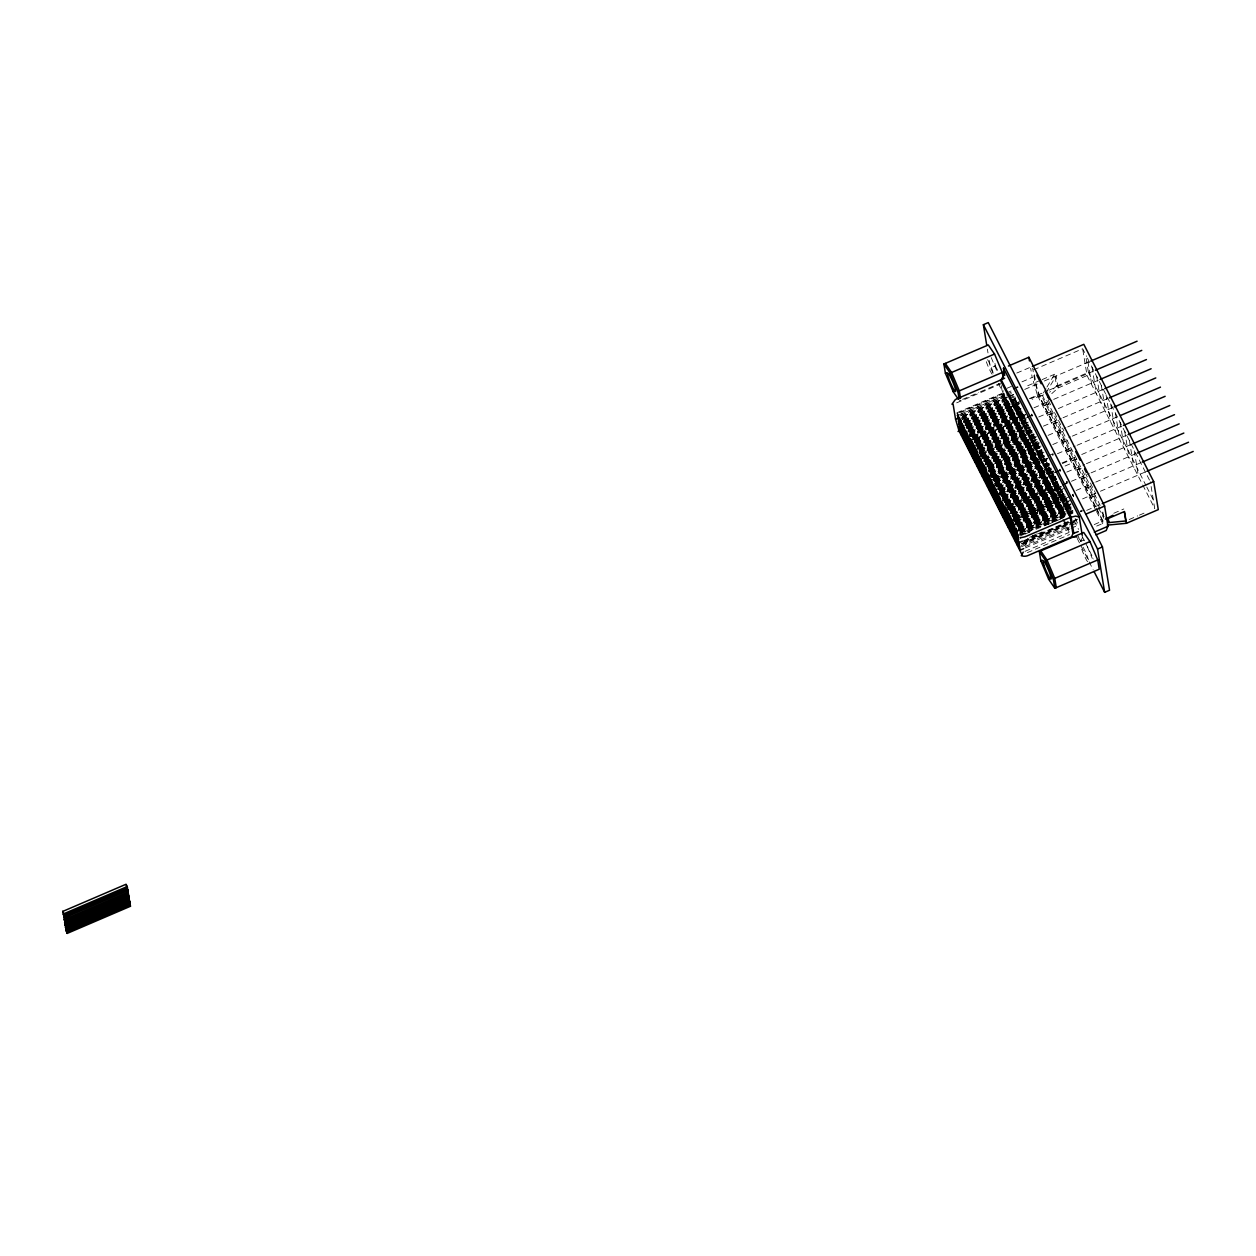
<?xml version="1.0" encoding="UTF-8"?>
<svg xmlns="http://www.w3.org/2000/svg" width="1256" height="1256" viewBox="0 0 1256 1256"><rect width="100%" height="100%" fill="white"/><g stroke="black" fill="none" stroke-linecap="round" stroke-linejoin="round"><path stroke-width="0.75" stroke-dasharray="5 3.75" d="M1027.942 538.541L1025.351 545.81L1028.162 538.4M1030.532 531.272L1048.682 480.404M1030.862 531.068L1049.027 481.598M1051.727 474.266L1053.062 470.592M1082.562 537.175L1080.835 541.399L1078.197 536.202M1046.013 388.606L1042.182 394.996L1032.149 399.298M1046.97 387.005L1054.648 374.225L1056.579 386.032L1049.655 392.202M1046.185 392.531L1056.123 375.952L1058.102 387.978L1047.3 397.603M1004.643 395.467L1003.026 396.378L1007.077 410.053L1062.011 517.974M1011.316 407.855L1007.077 410.053M1094.243 524.584L1103.113 520.69M1048.195 469.728L1039.34 473.434M1062.435 463.558L1071.337 459.712M1086.676 510.376L1100.507 504.425M1096.676 526.076L1103.6 523.077L1039.073 396.331L1035.023 382.64L1032.668 368.212M993.119 373.22L990.466 367.992L995.364 365.889L994.438 360.252M959.396 400.774L960.84 400.146M962.63 399.377L978.738 392.469M980.528 391.699L1000.216 383.253M956.648 402.846L1000.577 383.991M1033.657 369.798L1082.656 348.76L1086.566 356.421M1006.81 388.355L1011.708 386.251M1021.944 381.855L1032.181 377.459L1030.674 368.275M957.009 412.722L1002.681 393.112M1013.231 388.591L1018.49 386.33M959.05 412.549L1002.979 393.693M1013.529 389.172L1018.789 386.911M960.73 412.549L1004.659 393.709M1006.417 392.955L1011.692 390.695M960.966 413.899L1004.878 395.043M1006.637 394.29L1011.912 392.029M958.312 415.281L1003.999 395.687M1040.376 380.348L1024.299 387.178M1042.166 379.579L1054.648 374.225M961.185 415.234L1005.098 396.394M1006.857 395.64L1012.132 393.379M960.29 415.893L1004.219 397.037M962.583 416.097L1010.012 395.75M1024.708 389.423L1037.189 384.053M1044.333 380.992L1088.921 361.854M962.269 416.474L1007.155 397.132M1008.913 396.378L1014.189 394.117M963.148 416.38L1007.077 397.54M1008.835 396.786L1014.11 394.525M961.782 417.322L1005.695 398.482M961.703 418.091L1010.892 396.975M961.609 418.468L1007.296 398.874M1009.055 398.121L1014.33 395.86M961.923 419.425L1007.595 399.832M1009.353 399.078L1014.628 396.817M962.567 419.441L1008.474 399.706M963.902 420.022L1007.814 401.166M963.807 420.399L1015.492 398.152M963.431 421.153L1009.118 401.543M1010.876 400.79L1016.151 398.529M964.09 421.341L1009.793 401.763M963.242 422.016L1009.416 402.124M1010.436 401.747L1016.449 399.11M964.121 421.922L1010.06 402.328M963.65 422.487L1009.337 402.893M1011.096 402.14L1016.371 399.879M964.31 422.691L1013.498 401.575M964.969 422.675L1009.133 403.741M966.084 422.503L1010.012 403.647M1011.771 402.893L1017.046 400.633M965.628 423.084L1009.557 404.228M964.749 423.727L1008.678 404.872M965.409 423.916L1010.201 404.432M1011.959 403.678L1017.234 401.418M965.283 424.214L1013.749 403.474M965.848 424.434L1009.777 405.578M1011.535 404.825L1018.569 401.81M964.969 425.078L1008.898 406.222M1015.931 403.207L1019.432 401.7M964.749 425.376L1008.678 406.52M1015.696 403.506L1019.213 401.999M1056.579 386.032L1088.418 372.373L1085.655 355.542M965.628 425.266L1009.541 406.426M965.503 425.549L1010.452 406.316M1012.21 405.562L1019.228 402.548M966.633 425.423L1010.546 406.567M1012.305 405.814L1019.338 402.799M1029.37 398.607L1047.221 390.946M1048.995 390.192L1093.599 371.054M966.947 425.658L1019.652 403.05M967.827 425.58L1018.773 403.71M1030.752 398.592L1037.582 395.671L1032.181 377.459M966.932 426.004L1011.52 407.007M1012.603 406.395L1019.637 403.38M966.445 426.506L1019.432 403.898M966.853 426.757L1010.766 407.917M966.382 427.275L1011.394 408.2M1013.121 407.446L1018.318 405.233M1058.102 387.978L1087.052 375.56L1082.656 348.76M966.288 427.668L1010.217 408.812M967.827 427.197L1011.739 408.341M1013.498 407.588L1018.773 405.327M966.947 427.856L1015.335 406.991M1095.515 506.356L1039.638 396.566L1043.799 394.776M967.073 428.108L1010.986 409.252M966.602 428.61L1011.865 409.142M1013.623 408.388L1018.899 406.128M967.246 428.626L1012.195 409.393M967.889 428.814L1012.838 409.582M1014.597 408.828L1019.872 406.567M969.051 428.689L1012.964 409.849M1014.722 409.095L1019.998 406.834M968.172 429.348L1012.493 410.351M968.486 429.583L1013.372 410.257M1014.895 409.597L1020.406 407.242M968.109 430.149L1013.058 410.916M1014.817 410.163L1020.092 407.902M968.109 430.337L1012.038 411.481M968.392 430.682L1014.063 411.089M1015.821 410.335L1021.097 408.059M967.905 431.2L1021.112 408.294M968.784 431.106L1014.471 411.497M968.329 431.483L1021.034 408.859M968.329 431.687L1014.016 412.078M1015.774 411.324L1021.034 409.064M968.612 432.017L1014.66 412.266M969.475 431.923L1013.812 412.926M970.762 431.687L1014.691 412.832M1016.449 412.078L1021.709 409.817M970.307 432.064L1014.22 413.208M970.307 432.268L1014.236 413.428M969.428 432.912L1014.879 413.616M1016.638 412.863L1021.913 410.602M969.695 433.257L1014.361 414.04M1016.12 413.287L1021.379 411.026M969.962 433.399L1014.911 414.166M1016.669 413.412L1021.929 411.152M970.527 433.618L1014.456 414.763M1016.214 414.009L1021.473 411.748M969.428 434.56L1015.335 414.668M1016.858 414.197L1022.353 411.654M969.915 434.607L1022.635 411.984M969.444 435.11L1015.853 415.124M1016.889 414.747L1022.886 412.109M969.553 435.361L1015.225 415.752M970.825 435.11L1016.512 415.516M1034.049 407.792L1051.9 400.13M1053.674 399.377L1098.278 380.238M969.868 435.612L1015.555 416.003M969.852 435.942L1023.232 413.177M969.648 436.46L1016.073 416.458M1017.831 415.705L1023.106 413.444M969.773 436.695L1015.445 417.102M971.045 436.46L1014.974 417.604M971.846 436.193L1015.774 417.337M1043.752 405.515L1046.86 404.181M972.489 436.382L1023.671 414.229M972.364 436.648L1017.297 417.432M1018.051 417.039L1024.331 414.417M1044.301 405.751L1049.875 403.364M973.494 436.539L1017.423 417.683M1019.181 416.929L1024.456 414.668M972.615 437.182L1016.544 418.327M1018.302 417.573L1025.32 414.559M973.023 437.041L1025.728 414.433M972.945 437.433L1025.65 414.81M972.568 437.999L1017.517 418.766M1019.275 418.012L1024.551 415.752M973.714 437.889L1017.643 419.033M1019.401 418.279L1024.676 416.019M972.835 438.532L1016.763 419.677M973.243 438.391L1017.172 419.551M973.165 438.768L1024.849 416.521M972.788 439.333L1017.737 420.116M1019.495 419.363L1024.755 417.086M971.029 440.275L1016.716 420.681M973.055 439.867L1017.391 420.886M973.934 439.788L1017.862 420.933L974.107 439.726M1024.896 417.918L1019.621 420.179L1025.053 417.856M1027.549 416.741L1032.825 414.48M974.766 439.914L1017.658 421.451M1019.417 420.697L1029.685 416.16M974.766 440.118L1016.936 422.016M1023.954 419.002L1032.746 415.234M975.033 440.464L1017.58 422.204M974.154 441.123L1018.49 422.126M974.97 441.249L1019.37 422.032M1021.128 421.262L1026.388 419.002M974.986 441.453L1018.914 422.613M974.107 442.096L1019.778 422.487M1021.536 421.733L1026.811 419.473M974.75 442.285L1019.558 422.801M1021.316 422.047L1026.592 419.787M974.373 442.457L1018.553 423.743M975.661 442.206L1019.589 423.366M1021.348 422.613L1026.607 420.336M975.206 442.803L1019.134 423.947M1020.893 423.194L1026.152 420.933M976.085 442.693L1018.255 424.606M975.849 442.991L1019.778 424.151M1021.002 423.806L1026.811 421.137M976.352 443.038L1018.899 424.795M975.881 443.541L1019.809 424.701M1021.552 423.947L1026.827 421.671M975.975 443.792L1018.145 425.69M1038.728 416.976L1051.209 411.623M1058.353 408.561L1102.956 389.423M976.305 444.043L1020.217 425.187M976.273 444.373L1028.256 422.126M975.802 444.891L1020.877 425.376M1022.51 424.889L1027.91 422.361M976.069 444.891L1019.998 426.051M976.195 445.142L1020.123 426.286M975.724 445.645L1020.437 426.522M975.755 446.068L1024.833 424.921M1048.43 414.7L1051.539 413.365M977.042 445.833L1021.097 426.726M1022.729 426.224L1028.115 423.712M1048.98 414.935L1053.156 413.145M976.289 446.225L1020.217 427.385M978.173 445.723L1022.101 426.883M1023.86 426.129L1029.135 423.853M977.294 446.367L1021.63 427.385M1022.981 426.757L1028.648 424.371M977.623 446.618L1027.769 425.015M977.247 447.183L1022.918 427.59M978.267 446.806L1022.196 427.966M1023.954 427.213L1029.214 424.952M978.393 447.073L1022.321 428.218M1024.08 427.464L1029.355 425.203M977.513 447.717L1021.85 428.736M977.843 447.952L1026.23 427.119M977.466 448.518L1021.379 429.678M975.708 449.46L1022.415 429.301M1024.174 428.547L1029.433 426.286M978.11 448.91L1022.054 430.07M977.733 449.051L1021.662 430.211M977.765 449.287L1029.967 426.946M979.429 449.099L1030.391 427.228M979.445 449.303L1023.357 430.447M1025.116 429.693L1030.391 427.433M979.711 449.648L1027.157 429.285M978.832 450.307L1024.519 430.698M979.649 450.433L1024.033 431.216M979.664 450.637L1023.577 431.797M980.528 450.527L1024.456 431.671M1026.215 430.918L1031.49 428.657M979.429 451.469L1024.237 431.986M1025.995 431.232L1031.27 428.971M979.052 451.642L1023.703 432.409M979.303 451.768L1024.252 432.551M1026.011 431.797L1031.286 429.536M979.884 451.987L1023.797 433.147M1025.555 432.378L1030.831 430.117M979.005 452.631L1024.676 433.037M1026.435 432.284L1031.71 430.023M980.528 452.176L1024.456 433.336M1026.215 432.582L1031.49 430.321M979.272 452.976L1032.715 429.976M979.523 453.102L1025.21 433.508M1026.23 433.132L1033.264 430.117M978.895 453.73L1024.582 434.136M1026.34 433.367L1033.358 430.353M1043.406 426.161L1061.242 418.515M1063.031 417.746L1107.635 398.607M979.225 453.981L1025.869 433.885M1026.654 433.618L1033.688 430.604M980.104 453.887L1025.775 434.278M1027.534 433.524L1032.809 431.263L980.214 453.934M980.481 454.075L1025.43 434.827M1027.188 434.074L1032.448 431.813M980.873 454.327L1024.802 435.471M980.402 454.829L1026.089 435.235M1027.832 434.482L1033.107 432.221M982.082 454.468L1029.512 434.105M1053.109 423.884L1056.217 422.55M980.434 455.253L1029.276 434.403M980.967 455.41L1025.65 436.162M1053.658 424.135L1057.835 422.346M981.093 455.661L1025.022 436.821M980.622 456.179L1026.309 436.57M980.543 456.556L1027.173 436.46M1028.711 435.832L1034.206 433.446M981.187 456.744L1027.596 436.774M1029.355 436.02L1034.63 433.76M981.313 457.011L1027 437.402M1028.758 436.648L1034.018 434.388M982.192 456.901L1026.529 437.92M982.506 457.137L1034.426 434.796M980.387 458.644L1027.078 438.485M1028.837 437.732L1034.112 435.471M982.789 458.095L1026.733 439.255M982.412 458.252L1026.34 439.396M982.443 458.487L1034.646 436.13M982.82 458.66L1026.733 439.82M983.087 458.675L1028.036 439.443M1028.774 439.066L1035.07 436.413M984.123 458.487L1028.036 439.631M1029.794 438.878L1035.07 436.617M984.39 458.833L1035.713 436.821M983.683 459.429L1036.624 436.727M984.798 459.241L1028.711 440.401M1030.47 439.647L1035.745 437.386M984.327 459.618L1028.256 440.762M984.343 459.837L1032.652 439.365M984.107 460.669L1028.915 441.17M1030.674 440.416L1035.933 438.156M983.731 460.826L1028.381 441.61M983.982 460.968L1032.448 440.228M984.563 461.172L1028.476 442.332M983.683 461.831L1029.135 442.52M1030.893 441.767L1036.153 439.506M984.673 461.784L1037.032 439.396M985.222 461.91L1029.889 442.693M1030.909 442.316L1036.907 439.679M985.332 462.161L1029.261 443.321M1031.019 442.567L1036.278 440.306M986.619 461.925L1030.532 443.07M1048.085 435.361L1065.92 427.699M1067.71 426.93L1112.298 407.792M985.646 462.412L1029.575 443.556M1031.333 442.803L1036.608 440.542M985.63 462.742L1030.579 443.509M985.159 463.26L1033.61 442.52M985.552 463.511L1029.48 444.655M986.839 463.26L1030.752 444.42M1032.511 443.666L1037.786 441.405M985.866 463.747L1029.794 444.907M1057.788 433.069L1060.896 431.734M985.112 464.437L1037.817 441.829M985.646 464.61L1033.829 443.839M1058.337 433.32L1062.497 431.53M985.772 464.846L1029.7 446.006M986.651 464.736L1030.972 445.754M1032.322 445.126L1038.005 442.74M987.703 464.61L1038.885 442.63M986.965 464.987L1030.893 446.147M1032.652 445.393L1039.67 442.379M987.624 465.191L1039.309 442.944M987.75 465.442L1031.678 446.587M1033.437 445.833L1038.696 443.572M986.871 466.086L1030.799 447.246M987.279 465.96L1039.105 443.98M987.185 466.321L1031.113 447.481M987.844 466.525L1031.757 447.67M1033.515 446.916L1038.791 444.655M985.065 467.844L1030.736 448.235M988.849 466.683L1031.412 448.439M988.378 467.185L1032.291 448.345M1033.641 447.733L1039.324 445.33M989.257 467.091L1031.412 449.004M988.786 467.468L1031.694 449.004M1033.437 448.251L1038.712 445.99M988.786 467.672L1032.715 448.832M1034.473 448.078L1039.748 445.801M989.069 468.017L1033.374 449.02M1034.74 448.408L1040.392 446.006M988.362 468.614L1041.067 445.99M988.598 468.535L1032.511 449.679M1034.269 448.926L1041.303 445.911M989.006 468.802L1033.39 449.585M1034.693 449.193L1041.711 446.178M989.006 469.022L1032.934 450.166M989.885 468.896L1033.814 450.056M1035.572 449.303L1040.832 447.042M988.409 470.011L1033.594 450.355M1035.337 449.601L1040.612 447.34M988.66 470.152L1032.589 451.296M989.681 469.775L1037.126 449.413M989.226 470.356L1033.154 451.516M988.346 471.016L1032.275 452.16M988.629 471.345L1033.814 451.705M989.006 471.204L1034.567 451.877M989.901 471.11L1033.829 452.254M990.011 471.345L1033.923 452.505M1052.764 444.546L1070.599 436.884M1072.373 436.115L1116.977 416.976M990.325 471.597L1035.211 452.254M1036.969 451.501L1042.245 449.24M990.309 471.942L1035.258 452.694M1036.891 451.909L1042.276 449.679M989.838 472.444L1041.805 450.197M990.105 472.46L1034.018 453.604M990.23 472.696L1034.143 453.84M990.544 472.931L1035.431 453.604M1037.189 452.851L1042.464 450.59M991.424 472.837L1042.37 450.983M1062.45 442.253L1065.559 440.919M991.078 473.386L1042.025 451.516M1063.016 442.505L1067.176 440.715M990.325 473.795L1034.237 454.939M990.45 474.046L1034.363 455.19M989.979 474.548L1035.65 454.955M1037.001 454.327L1042.684 451.925M989.885 474.925L1036.294 454.955M1036.53 454.829L1043.563 451.815M991.267 474.752L1043.972 452.129M990.544 475.129L1036.216 455.52M1037.974 454.766L1043.249 452.505M990.67 475.38L1036.341 455.787M1038.1 455.033L1043.375 452.757M990.199 475.898L1035.87 456.289M1037.629 455.535L1044.662 452.521M990.843 475.883L1036.75 456.179M1038.272 455.535L1043.783 453.165M991.486 476.087L1035.415 457.231M989.728 477.029L1036.436 456.854M1038.194 456.101L1043.469 453.84M992.146 476.464L1036.09 457.624M991.769 476.621L1035.682 457.765M991.785 476.856L1036.969 457.529M1038.32 456.933L1044.003 454.515M991.706 477.406L1036.357 458.205M1038.115 457.451L1043.391 455.19M991.706 477.61L1035.635 458.77M993.747 477.202L1038.037 458.205M1039.418 457.608L1044.694 455.347M993.025 477.798L1044.223 455.85M993.684 477.986L1038.068 458.77M1039.356 458.393L1044.631 456.132M993.684 478.206L1037.613 459.351M1039.371 458.597L1044.647 456.336M994.564 478.081L1038.492 459.241M993.465 479.038L1038.257 459.555M1040.015 458.801L1045.29 456.54M993.072 479.195L1037.739 459.979M989.822 480.844L1041.805 458.597M1047.802 455.959L1053.078 453.699L1053.862 455.253M993.904 479.557L1037.833 460.701M993.025 480.2L1036.954 461.345M994.564 479.745L1038.477 460.889M1040.235 460.136L1045.51 457.875M993.292 480.53L1037.958 461.313M1039.717 460.56L1044.976 458.299M991.062 481.802L1038.508 461.439M1040.266 460.685L1045.526 458.424M994.689 480.546L1038.602 461.69M1040.361 460.936L1045.636 458.675M1057.426 453.73L1075.277 446.068M1077.051 445.299L1123.445 425.407M995.003 480.781L1047.708 458.173M994.988 481.127L1047.692 458.503M994.501 481.629L1047.221 459.021M994.783 481.645L1042.967 460.889M994.909 481.88L1038.822 463.04M995.223 482.131L1040.109 462.789M1041.868 462.035L1047.143 459.775M996.102 482.037L1040.031 463.181M1041.789 462.428L1047.049 460.167M1067.129 451.438L1070.238 450.119M995.867 482.32L1040.141 463.213M1041.554 462.71L1047.174 460.198M994.988 482.979L1039.67 463.731M1041.428 462.977L1046.703 460.716M1067.694 451.689L1071.855 449.899M995.129 483.23L1039.042 464.375M994.642 483.733L1039.921 464.265M994.564 484.125L1040.251 464.516M995.207 484.314L1040.894 464.704M995.349 484.565L1041.02 464.971M994.862 485.083L1040.549 465.474M994.783 485.46L1041.428 465.379M1042.951 464.72L1048.462 462.365M994.407 486.213L1041.114 466.039M1042.872 465.285L1048.148 463.024M996.824 485.648L1042.527 466.07M1044.285 465.317L1049.545 463.056M996.432 485.805L1042.119 466.196M1043.877 465.442L1049.153 463.181M996.463 486.041L1049.168 463.417M996.84 486.229L1042.527 466.62M1044.285 465.866L1049.545 463.605M996.385 486.794L1042.794 466.635M1043.83 466.447L1049.09 463.982M997.044 486.998L1042.716 467.389M1044.474 466.635L1049.749 464.375M997.531 487.045L1043.218 467.452M1044.976 466.698L1050.252 464.437M998.818 486.81L1042.747 467.954M1044.505 467.201L1049.765 464.94M998.363 487.171L1042.276 468.331M998.363 487.391L1046.672 466.918M998.128 488.223L1042.935 468.739M1044.694 467.986L1049.969 465.725M997.751 488.38L1042.417 469.163M998.018 488.521L1046.468 467.781M998.583 488.741L1042.511 469.885M997.704 489.385L1043.155 470.074M1044.913 469.32L1050.189 467.059M997.971 489.714L1042.621 470.498M1044.38 469.744L1049.655 467.483M998.237 489.856L1046.829 468.88M999.352 489.73L1043.281 470.874M1000.64 489.479L1044.568 470.639M1046.327 469.885L1051.586 467.625M1062.105 462.915L1074.602 457.561M1081.73 454.499L1128.108 434.592M999.682 489.966L1043.61 471.126M999.65 490.311L1051.288 468.3M999.446 490.829L1048.383 469.713M999.572 491.065L1043.501 472.225M1000.859 490.829L1044.788 471.973M1046.546 471.22L1051.806 468.959M999.902 491.316L1043.83 472.46M1071.808 460.638L1074.916 459.304M1000.545 491.504L1051.507 469.634M999.666 492.164L1047.865 471.408M1072.357 460.874L1076.533 459.084M999.792 492.415L1043.72 473.559M999.321 492.917L1044.6 473.449M1046.358 472.696L1051.617 470.435M999.964 492.933L1044.129 473.952M999.242 493.31L1048.43 472.193M999.886 493.498L1045.573 473.889M1046.295 473.528L1052.591 470.874M1000.012 493.749L1045.698 474.156M1047.457 473.402L1052.732 471.141M996.024 495.775L1045.227 474.658M1046.515 473.967L1054.004 470.89M1065.072 466.007L1071.886 463.087M1000.184 494.267L1053.125 471.55M999.462 494.644L1048.65 473.528M1050.409 472.774L1053.925 471.267M1000.106 494.833L1045.793 475.223M1047.551 474.47L1052.811 472.209M999.085 495.398L1044.772 475.789M1001.111 494.99L1045.432 476.008M1001.142 495.225L1053.344 472.884M1055.605 471.848L1060.88 469.587M1001.519 495.414L1045.447 476.558M1052.465 473.543L1057.74 471.283M1001.063 495.79L1045.714 476.574M1001.063 495.994L1044.992 477.139M1055.527 472.617L1060.802 470.356M1001.33 496.34L1045.636 477.327M1002.21 496.23L1053.564 474.219M1003.497 495.994L1047.426 477.139M1049.168 476.385L1054.443 474.124M1003.026 496.371L1046.955 477.515M1048.713 476.762L1053.988 474.501M1003.042 496.575L1046.97 477.735M1048.713 476.982L1055.747 473.967M1003.685 496.764L1047.834 477.61M1049.372 477.17L1054.867 474.595M1002.429 497.58L1047.08 478.348M1002.696 497.706L1047.63 478.473M1049.388 477.72L1054.663 475.459M1003.261 497.925L1047.19 479.07M1002.382 498.569L1048.053 478.976M1049.812 478.222L1055.087 475.961M1002.649 498.915L1055.731 476.15M1002.9 499.04L1055.621 476.416M1004.031 498.915L1047.959 480.059M1066.784 472.099L1084.619 464.437M1086.409 463.684L1132.786 443.776M1002.602 499.919L1049.247 479.823M1002.571 500.249L1056.186 477.202M1003.12 500.375L1055.951 477.484M1002.367 500.767L1048.053 481.158M1002.492 501.003L1048.179 481.409M1003.78 500.767L1049.467 481.158M1051.225 480.404L1056.484 478.144M1003.701 501.16L1056.406 478.536M1076.486 469.822L1079.595 468.488M1005.098 500.956L1049.153 481.849M1050.785 481.346L1056.17 478.819M1077.036 470.058L1081.212 468.268M1004.345 501.348L1050.032 481.739M1051.79 480.985L1057.05 478.724M1004.47 501.599L1050.157 481.99M1051.916 481.236L1057.175 478.976M1003.999 502.117L1056.704 479.494M1004.643 502.117L1050.55 482.382M1051.351 482.131L1057.348 479.494M1005.302 502.306L1050.974 482.712M1004.565 502.683L1050.252 483.089M1006.448 502.196L1050.377 483.34M1005.569 502.84L1049.906 483.858M1005.883 503.075L1050.785 483.748M1052.308 483.089L1057.803 480.734M1005.522 503.64L1051.193 484.047M1052.952 483.293L1058.227 481.017M1005.522 503.829L1051.193 484.235M1052.214 483.67L1058.227 481.205M1006.166 504.033L1050.11 485.193M1005.789 504.174L1049.718 485.334M1005.821 504.41L1051.492 484.816M1052.355 484.486L1058.525 481.802M1005.726 504.975L1052.151 485.004M1053.172 484.612L1058.902 481.974M1005.742 505.179L1051.413 485.57M1053.172 484.816L1058.447 482.555M1006.009 505.524L1055.197 484.408M1006.888 505.43L1052.732 485.758M1004.659 506.686L1052.088 486.339M1053.847 485.585L1059.122 483.309M1007.72 505.76L1051.633 486.92M1008.584 505.65L1056.029 485.287M1007.485 506.592L1052.293 487.108M1054.051 486.355L1059.31 484.094M1007.108 506.765L1051.037 487.909M1004.878 508.021L1052.308 487.673M1054.067 486.92L1059.342 484.643M1007.94 507.11L1051.853 488.254M1008.819 507L1052.732 488.16M1054.491 487.406L1059.766 485.146M1008.05 507.722L1052.512 488.458M1054.271 487.705L1059.53 485.444M1007.328 508.099L1051.633 489.102M1007.579 508.225L1052.528 489.008M1054.286 488.254L1067.317 482.587L1067.537 483.921L1066.375 481.629L1066.58 482.963M1008.709 508.099L1052.638 489.243M1054.396 488.49L1061.414 485.475M1071.462 481.284L1089.297 473.638M1091.087 472.868L1135.675 453.73M1008.238 508.601L1052.952 489.495M1053.91 489.008L1061.744 485.727M1062.702 485.24L1067.977 482.979M1008.16 509.01L1061.713 486.056M1009.683 508.539L1061.242 486.574M1006.04 510.313L1053.486 489.95M1054.491 489.605L1061.508 486.59M1008.929 509.449L1052.858 490.594M1054.616 489.84L1061.634 486.826M1009.243 509.685L1054.129 490.342M1054.93 490.075L1061.964 487.061M1010.122 509.591L1061.194 487.768M1081.165 479.007L1084.273 477.673M1009.903 509.873L1053.831 491.033M1055.574 490.28L1060.849 488.019M1009.023 510.533L1053.706 491.284M1055.448 490.531L1060.723 488.27M1081.714 479.243L1085.89 477.468M1010.907 510.03L1053.078 491.944M1010.436 510.548L1053.941 491.818M1055.699 491.065L1063.141 487.925M1010.342 510.925L1054.271 492.069M1056.029 491.316L1063.063 488.301M1011.002 511.114L1053.894 492.65M1060.19 490.013L1063.706 488.505M1011.127 511.38L1053.297 493.278M1010.248 512.024L1054.585 493.043M1010.562 512.26L1062.482 489.919M1011.221 512.448L1055.872 493.231M1057.63 492.666L1062.906 490.217M1010.845 513.217L1054.789 494.377M1010.468 513.359L1054.396 494.519M1010.483 513.61L1055.668 494.267M1057.018 493.671L1062.702 491.253M1012.634 513.029L1056.814 494.189M1058.306 493.435L1063.581 491.175M1012.163 513.61L1056.092 494.55M1057.85 494L1063.11 491.536M1012.446 513.955L1056.751 494.958M1058.117 494.346L1063.392 492.085M1011.975 514.458L1059.405 494.11M1012.854 514.363L1056.767 495.523M1012.399 514.96L1056.312 495.885M1013.262 514.834L1060.708 494.471M1012.163 515.776L1056.971 496.293M1058.73 495.539L1063.989 493.278M1011.787 515.949L1057.458 496.34M1059.216 495.586L1064.491 493.325M1012.038 516.09L1056.987 496.858M1058.745 496.104L1064.02 493.844M1012.619 516.295L1056.532 497.455M1013.482 516.185L1057.411 497.345M1059.169 496.591L1064.444 494.33M1013.262 516.483L1057.191 497.643M1058.949 496.889L1064.209 494.629M1012.728 516.907L1058.054 497.533M1059.436 496.921L1065.088 494.519M1014.016 516.656L1064.962 494.801M1013.388 517.284L1057.317 498.444M1059.059 497.69L1064.334 495.414M1013.702 517.535L1058.588 498.192M1059.389 497.925L1064.664 495.665M1076.141 490.468L1093.976 482.822M1095.766 482.053L1142.144 462.145M1014.581 517.441L1058.51 498.585L1013.686 517.865M1013.482 518.383L1058.887 498.773M1060.645 498.02L1065.92 495.759M1013.608 518.634L1057.536 499.778M1014.895 518.383L1058.808 499.543M1060.566 498.789L1065.842 496.528M1013.922 518.869L1057.85 500.029M1085.828 488.192L1088.936 486.857M1014.581 519.058L1065.873 496.952M1010.939 520.832L1058.368 500.469M1060.127 499.715L1065.402 497.455M1086.393 488.443L1090.553 486.653M1013.827 519.968L1057.756 501.128M1009.84 521.994L1059.028 500.877M1060.378 500.249L1066.061 497.863M1014 520.486L1063.188 499.386M1064.947 498.632L1070.222 496.371M1015.021 520.11L1058.949 501.27M1060.708 500.516L1065.967 498.24M1013.922 521.052L1066.627 498.444M1014.047 521.319L1059.734 501.709M1061.477 500.956L1066.752 498.695M1014.927 521.209L1060.598 501.615M1015.978 521.067L1063.644 500.61M1015.24 521.444L1059.169 502.604M1015.9 521.633L1060.551 502.416M1062.309 501.662L1067.569 499.401M1016.622 521.444L1060.551 502.604M1062.309 501.851L1067.584 499.59M1015.146 522.559L1059.467 503.562M1015.162 522.794L1067.38 500.438M1015.555 522.967L1059.467 504.127M1015.083 523.344L1059.734 504.127M1015.083 523.548L1059.012 504.692M1015.366 523.893L1059.672 504.896M1066.313 502.023L1069.829 500.516M1016.245 523.799L1069.358 501.034M1015.759 524.302L1059.687 505.462M1015.303 524.678L1059.232 505.823M1017.062 524.145L1060.99 505.289M1017.721 524.333L1061.87 505.179M1063.392 504.724L1068.887 502.165M1016.842 524.977L1062.136 505.524M1063.895 504.771L1069.17 502.51M1016.716 525.275L1061.665 506.042M1063.424 505.289L1068.699 503.028M1017.282 525.479L1061.21 506.639M1017.941 525.683L1062.089 506.529M1063.612 506.074L1069.107 503.515M1017.062 526.327L1062.356 506.859M1064.115 506.105L1069.39 503.844M1017.957 526.217L1062.607 507M1063.644 506.623L1070.662 503.609M1018.067 526.468L1070.771 503.86M1082.593 498.899L1098.655 492.007M1100.429 491.237L1146.822 471.33M1018.38 526.719L1071.085 504.096M1018.365 527.049L1070.332 504.802M1018.161 527.567L1067.082 506.451M1018.286 527.818L1062.199 508.963M1018.6 528.054L1063.487 508.727M1065.245 507.974L1070.52 505.713M1090.506 497.376L1093.615 496.041M1019.26 528.258L1070.552 506.137M1018.38 528.917L1063.047 509.653M1064.805 508.9L1070.081 506.639M1091.072 497.627L1095.232 495.837M1018.506 529.153L1063.298 510.187M1065.057 509.434L1070.332 507.173M1019.778 528.917L1063.706 510.062M1065.465 509.308L1070.74 507.047M1018.679 529.687L1071.384 507.063M1018.6 530.252L1070.269 508.005M1018.726 530.503L1064.397 510.894M1066.156 510.14L1071.431 507.879M1018.255 531.021L1065.276 510.8M1018.899 531.005L1064.805 511.302M1021.301 530.456L1065.229 511.6M1066.972 510.847L1072.247 508.586M1020.563 530.833L1064.491 511.977M1020.202 531.586L1064.146 512.746M1019.825 531.743L1063.738 512.888M1020.704 531.649L1065.025 512.652M1066.375 512.04L1072.059 509.638M1019.762 532.528L1064.413 513.312M1020.045 533.078L1073.126 510.313M1020.908 532.984L1072.279 510.972M1016.92 535.009L1066.124 513.892M1067.412 513.516L1073.142 510.878M1019.762 534.915L1066.313 514.662M1068.071 513.908L1073.346 511.647M1019.637 535.213L1066.815 514.709M1068.573 513.955L1073.849 511.694M1020.657 534.836L1066.344 515.227M1068.102 514.473L1073.362 512.212M1020.861 535.621L1029.637 531.853M1036.137 529.247L1066.532 516.012M1068.291 515.258L1073.566 512.998M1025.241 534.004L1030.517 531.743M1044.191 525.856L1063.518 517.566M1047.959 524.474L1060.268 519.199M1080.568 511.71L1084.085 510.203M1032.181 535.92L1037.456 533.659M1029.543 537.332L1045.353 530.534M1023.483 540.771L1068.134 521.538M1024.488 540.928L1068.416 522.072M1023.609 541.587L1067.537 522.747M1024.441 541.729L1071.87 521.366M1073.629 520.612L1077.146 519.105M1021.207 543.77L1072.153 521.915M1073.911 521.162L1077.428 519.654M1022.07 543.675L1076.549 520.314M1022.902 543.801L1068.573 524.207M1070.332 523.454L1077.365 520.439M1021.269 545.402L1077.491 521.271M1021.489 546.721L1069.955 525.997M1071.713 525.244L1076.973 522.983M1025.226 546.548L1069.139 527.693M1025.446 547.883L1069.358 529.027M1071.117 528.274L1078.15 525.259M1025.006 551.368L1068.935 532.513M1113.789 513.264L1123.822 508.963M1027.377 552.64L1069.547 534.538M1129.191 519.513L1137.716 515.871M1139.412 515.133L1144.53 512.935M1084.101 539.986L1080.835 541.399L1078.684 537.019M1016.779 373.048L1032.369 366.407M1078.637 538.07L1080.443 540.457M1031.631 416.176L1031.521 414.04L1032.542 416.081L1032.322 414.747M1133.32 448.298L1087.335 357.96L1091.731 384.744M1149.491 480.09L1134.09 449.821L1138.486 476.605M1088.418 372.373L1145.896 485.318M1146.775 487.045L1153.856 500.956M1087.052 375.56L1141.908 483.34M1142.756 485.02L1154.735 508.554L1150.355 481.77M1048.305 400.303L1052.198 407.965M1054.538 412.549L1063.895 430.934M1085.718 473.795L1087.272 476.872M1090.396 482.995L1095.844 493.702M1046.829 400.538L1077.444 460.701M1078.323 462.412L1100.193 505.399M1104.087 516.609L1042.182 394.996L1042.747 398.372L1103.773 518.273M1096.409 508.115L1102.627 520.345L1103.773 517.566L1102.862 512.024M1037.582 395.671L1095.64 509.763M1096.519 511.49L1103.569 525.322M1051.429 471.864L1017.109 404.448L1013.875 393.536M1052.308 473.59L1071.666 511.632M1075.183 518.54L1078.7 525.463M995.364 365.889L998.018 371.117M1074.147 520.675L1078.559 529.373M1082.107 536.328L1084.76 541.54M1085.639 543.283L1093.615 558.936M998.426 383.645L1065.7 515.824M1077.208 538.432L1093.144 569.722M1062.89 517.66L1007.924 409.676L1002.979 390.538M1063.754 519.372L1068.997 529.655M1062.874 519.686L1069.845 533.392M1067.098 481.268L1067.898 482.822M1059.577 469.163L1060.598 471.204L1060.378 469.87M1073.315 496.199L1072.436 494.44L1072.655 495.775M1087.366 546.768L1092.296 558.465M991.22 357.583L996.872 370.944M1039.638 396.566L1036.074 384.556L1033.955 371.65M1129.427 440.636L1133.807 467.42M1124.748 431.452L1129.128 458.236M1120.069 422.267L1124.45 449.051M1115.391 413.083L1119.787 439.867M1110.712 403.882L1115.108 430.682M1106.034 394.698L1110.43 421.482M1101.371 385.514L1105.751 412.298M1096.692 376.329L1101.072 403.113M1092.014 367.144L1096.394 393.929M1081.353 510.156L1081.557 511.49M1080.615 510.533L1080.835 511.867M1073.158 494.079L1073.597 496.732M1053.078 453.699L1053.297 455.033M1052.34 454.075L1052.559 455.41M1001.252 385.561L1003.026 396.378M987.373 349.168L988.001 352.936M989.226 360.472L990.466 367.992M1087.523 561.683A9.985 1.272 66.8 0 1 1081.73 549.155M1083.065 547.161A9.985 1.272 66.8 0 1 1088.544 560.16M992.083 374.162A9.985 1.272 66.8 0 1 986.29 361.634M987.624 359.656A9.985 1.272 66.8 0 1 993.449 374.115"/><path stroke-width="1.5" d="M1077.036 536.987L1071.588 536.814L1027.926 555.56A9.075 7.96 -36.8 0 1 1023.703 556.22L1021.285 555.733L1023.248 552.122M1071.588 536.814L1072.891 533.643L1070.238 517.409L1000.373 380.144L956.695 398.89A7.646 7.222 -44.9 0 0 955.078 399.863L951.97 404.259L953.131 404.354L955.549 419.111L959.113 431.122L1022.117 554.901M1008.411 366.03L1028.868 357.254L1104.621 506.074L1107.933 526.295L1106.206 530.503L1095.97 534.899M1020.83 537.348L1019.982 537.898L1024.786 536.83A7.646 2.324 -20.9 0 0 1026.56 536.155L1070.238 517.409L1075.607 516.106L1079.249 516.97L1082.264 535.339M958.846 431.044L958.061 431.499L959.113 431.122M1105.406 519.152L1112.879 515.258M1000.373 380.144L1004.659 378.213M1078.26 531.586L1072.891 533.643M986.761 345.4L983.37 324.707L988.268 322.604L1102.454 546.941L1109.55 590.241L1104.652 592.33L1094.023 571.464M958.359 399.251L953.163 391.668L945.407 373.299L943.9 364.005L988.299 344.96L994.532 354.051L1002.288 372.435L1003.199 377.993M945.407 373.299L946.851 372.671M943.9 364.005L950.133 373.111L994.532 354.051M953.163 391.668L954.607 391.056M959.097 398.906L957.873 391.48L1002.288 372.435M1032.369 366.407L1083.818 344.332L1153.683 481.598L1158.283 509.638L1126.444 523.297L1107.258 525.134M955.549 419.111L959.066 417.604M1090.71 361.1L1137.088 341.192M1095.389 370.284L1141.767 350.377M1100.052 379.469L1146.445 359.561M1104.731 388.654L1151.124 368.746M1109.409 397.838L1155.787 377.93M1114.088 407.023L1160.466 387.131M1120.54 415.453L1165.144 396.315M1123.445 425.407L1169.823 405.5M1128.108 434.592L1174.501 414.684M1132.786 443.776L1179.18 423.869M62.8 911.401L126.055 884.255L127.217 886.548L127.437 887.882L64.182 915.027L62.8 911.401L64.182 915.027M63.962 913.693L127.217 886.548M1137.465 452.961L1183.843 433.053M64.401 916.362L127.657 889.217L126.479 886.924L127.877 890.551L64.621 917.681L63.24 914.07L64.621 917.681M127.013 889.782L128.395 893.409L65.155 920.554L63.758 916.927L70.791 913.913M76.067 911.652L79.568 910.145M84.843 907.884L88.36 906.377M93.635 904.116L97.136 902.609M102.411 900.348L105.928 898.825M111.203 896.564L114.72 895.057M119.979 892.796L123.496 891.289M65.155 920.554L64.935 919.219L128.175 892.074M128.834 896.077L127.453 892.451L128.834 896.077L65.579 923.223L64.197 919.596L69.472 917.335M65.579 923.223L65.359 921.888L128.614 894.743M1142.144 462.145L1188.521 442.238M65.783 924.573L129.038 897.443L127.861 895.135L129.242 898.762L66.003 925.908L64.606 922.281L66.003 925.908M66.442 928.577L66.223 927.242L129.462 900.097L129.682 901.431L66.442 928.577L65.045 924.95L68.562 923.443M129.823 902.263L130.027 903.598L66.788 930.743L66.568 929.409L129.823 902.263L128.646 899.971M67.008 932.078L130.247 904.932L129.085 902.64L130.467 906.267L67.227 933.396L65.83 929.785L67.227 933.396M1146.822 471.33L1193.2 451.438M1102.234 503.687L1153.683 481.598M1018.946 542.655L1017.564 539.028L1018.946 542.655L1022.463 541.148M1085.859 514.128L1104.621 506.074M1020.17 550.144L1018.789 546.517L1020.17 550.144L1023.687 548.636M1106.677 519.152L1124.513 511.49L1126.444 523.297M1039.324 551.525L1083.724 532.481L1089.957 541.572L1097.713 559.956L1099.236 569.235L1054.836 588.279L1048.603 579.189L1040.847 560.804L1039.324 551.525L1045.557 560.616L1053.313 579L1054.836 588.279M1094.29 532.152L1107.933 526.295M1040.847 560.804L1042.292 560.192M1045.557 560.616L1089.957 541.572M1104.652 592.33L1097.556 549.045L1102.454 546.941M1048.603 579.189L1050.047 578.576M1053.313 579L1097.713 559.956M1106.316 517.425L1108.938 522.59L1125.784 520.973L1124.387 512.385M945.328 363.392L951.561 372.483L959.317 390.867L960.542 398.293M1040.769 550.913L1047.002 560.003L1054.757 578.388L1056.28 587.667M980.685 459.241L981.925 462.585L980.387 458.644M128.52 899.139L129.682 901.431M1036.781 375.104L1041.208 383.786M1045.636 392.484L1049.168 399.424M1075.701 451.563L1080.129 460.245M1084.54 468.928L1086.314 472.413M983.37 324.707L1097.556 549.045M1004.706 375.497L1003.497 368.134L1079.249 516.97M970.715 438.894L977.749 452.71M984.783 466.541L986.541 469.995M1005.883 507.989L1012.917 521.805M957.308 413.303L958.548 416.647L958.312 415.281M971.328 440.856L972.568 444.2L972.348 442.85M985.348 468.425L986.588 471.769L986.368 470.403M990.026 477.61L991.267 480.954L991.047 479.604M1004.062 505.163L1003.984 505.933M961.892 423.241L963.211 425.831M967.889 435.016L966.351 431.091M969.208 437.606L970.37 439.898L970.166 438.564M999.305 496.748L1000.624 499.323M1001.943 501.913L1003.104 504.205M126.275 885.59L127.437 887.882M127.233 891.116L128.395 893.409M130.027 903.598L128.74 900.473M63.758 916.927L64.935 919.219M64.197 919.596L65.359 921.888M65.045 924.95L66.223 927.242M66.568 929.409L65.391 927.116L66.788 930.743M950.133 373.111L957.873 391.48M1003.497 368.134L1004.25 374.304L1001.205 379.689L1071.117 517.064L1073.786 533.345M1108.185 517.959L1108.938 522.59M1028.868 357.254L1029.465 360.927M1007.563 512.055L1007.783 513.39L1006.401 509.763M1005.083 507.157L1005.302 508.507M998.206 493.687L998.426 495.021L997.044 491.394M995.725 488.788L995.945 490.138L994.407 486.213M993.543 484.502L993.763 485.837M992.366 482.21L992.585 483.544M988.865 475.317L989.084 476.636L987.687 473.01M979.507 456.933L979.727 458.267L978.346 454.641M964.31 427.087L964.53 428.422M960.809 420.195L961.028 421.529L959.631 417.887M127.657 889.217L127.877 890.551M129.038 897.443L129.242 898.762M130.247 904.932L130.467 906.267M977.027 452.034L975.708 449.46L977.247 453.4L977.027 452.034M1009.745 516.342L1008.442 513.767L1009.981 517.707L1009.745 516.342M1014.424 525.526L1013.105 522.951L1014.644 526.892L1014.424 525.526M958.972 419.331L957.449 415.406L958.972 419.331M961.468 424.183L960.071 420.572L961.468 424.183M963.65 428.516L962.127 424.591L963.65 428.516M966.131 433.367L964.749 429.756L966.131 433.367M968.329 437.7L966.79 433.775L968.329 437.7M970.81 442.552L969.428 438.941L970.81 442.552M973.008 446.885L971.469 442.96L973.008 446.885M975.488 451.752L974.107 448.125L975.488 451.752M977.686 456.069L976.148 452.16L977.686 456.069M980.167 460.936L978.785 457.31L980.167 460.936M982.365 465.254L980.826 461.345L982.365 465.254M984.845 470.121L983.448 466.494L984.845 470.121M987.028 474.438L985.505 470.529L987.028 474.438M989.524 479.305L988.127 475.679L989.524 479.305M991.706 483.639L990.168 479.714L991.706 483.639M994.187 488.49L992.805 484.879L994.187 488.49M996.385 492.823L994.846 488.898L996.385 492.823M998.865 497.674L997.484 494.063L998.865 497.674M1001.063 502.007L999.525 498.083L1001.063 502.007M1003.544 506.859L1002.162 503.248L1003.544 506.859M1005.742 511.192L1004.203 507.267L1005.742 511.192M1008.223 516.059L1006.841 512.432L1008.223 516.059M959.286 420.823L957.967 418.248L959.505 422.173L959.286 420.823M963.949 430.007L962.645 427.433L964.184 431.358L963.949 430.007M1010.405 520.376L1008.882 516.467L1010.405 520.376M1012.901 525.244L1011.504 521.617L1012.901 525.244M1015.083 529.561L1013.561 525.652L1015.083 529.561M1017.564 534.428L1016.183 530.801L1017.564 534.428M968.627 439.192L967.324 436.617L968.847 440.558L968.627 439.192M973.306 448.376L971.987 445.817L973.526 449.742L973.306 448.376M977.984 457.561L976.666 455.002L978.204 458.927L977.984 457.561M982.663 466.761L981.344 464.186L982.883 468.111L982.663 466.761M987.342 475.945L986.023 473.371L987.561 477.296L987.342 475.945M992.005 485.13L990.701 482.555L992.24 486.48L992.005 485.13M996.683 494.315L995.364 491.74L996.903 495.665L996.683 494.315M1001.362 503.499L1000.043 500.924L1001.582 504.865L1001.362 503.499M1006.04 512.684L1004.722 510.124L1006.26 514.049L1006.04 512.684M1010.719 521.868L1009.4 519.309L1010.939 523.234L1010.719 521.868M1015.382 531.068L1014.079 528.493L1015.617 532.418L1015.382 531.068M959.945 424.858L958.407 420.933L959.945 424.858M962.426 429.709L961.044 426.098L962.426 429.709M964.624 434.042L963.085 430.117L964.624 434.042M967.104 438.909L965.707 435.283L967.104 438.909M969.287 443.227L967.764 439.317L969.287 443.227M971.767 448.094L970.386 444.467L971.767 448.094M973.965 452.411L972.427 448.502L973.965 452.411M976.446 457.278L975.064 453.651L976.446 457.278M978.644 461.596L977.105 457.686L978.644 461.596M981.124 466.463L979.743 462.836L981.124 466.463M983.322 470.796L981.784 466.871L983.322 470.796M985.803 475.647L984.421 472.036L985.803 475.647M988.001 479.98L986.462 476.055L988.001 479.98M990.482 484.832L989.084 481.221L990.482 484.832M992.664 489.165L991.141 485.24L992.664 489.165M995.16 494.016L993.763 490.405L995.16 494.016M997.343 498.349L995.804 494.424L997.343 498.349M999.823 503.216L998.442 499.59L999.823 503.216M1002.021 507.534L1000.483 503.625L1002.021 507.534M1004.502 512.401L1003.12 508.774L1004.502 512.401M1006.7 516.718L1005.161 512.809L1006.7 516.718M1009.18 521.585L1007.799 517.959L1009.18 521.585M1011.378 525.919L1009.84 521.994L1011.378 525.919M1013.859 530.77L1012.477 527.159L1013.859 530.77M1016.057 535.103L1014.518 531.178L1016.057 535.103M1018.538 539.954L1017.14 536.343L1018.538 539.954M960.133 426.176L958.815 423.602L960.353 427.527L960.133 426.176M964.812 435.361L963.493 432.786L965.032 436.727L964.812 435.361M969.475 444.546L968.172 441.971L969.711 445.911L969.475 444.546M974.154 453.73L972.851 451.171L974.373 455.096L974.154 453.73M978.832 462.93L977.513 460.355L979.052 464.28L978.832 462.93M983.511 472.115L982.192 469.54L983.731 473.465L983.511 472.115M988.189 481.299L986.871 478.724L988.409 482.649L988.189 481.299M992.868 490.484L991.549 487.909L993.088 491.834L992.868 490.484M997.531 499.668L996.228 497.093L997.766 501.034L997.531 499.668M1002.21 508.853L1000.891 506.294L1002.429 510.219L1002.21 508.853M1006.888 518.037L1005.569 515.478L1007.108 519.403L1006.888 518.037M1011.567 527.237L1010.248 524.663L1011.787 528.588L1011.567 527.237M1016.245 536.422L1014.927 533.847L1016.465 537.772L1016.245 536.422M960.793 430.211L959.254 426.286L960.793 430.211M963.274 435.078L961.892 431.452L963.274 435.078M965.472 439.396L963.933 435.487L965.472 439.396M967.952 444.263L966.571 440.636L967.952 444.263M970.15 448.58L968.612 444.671L970.15 448.58M972.631 453.447L971.233 449.821L972.631 453.447M974.813 457.765L973.29 453.856L974.813 457.765M977.309 462.632L975.912 459.005L977.309 462.632M979.492 466.965L977.953 463.04L979.492 466.965M981.972 471.816L980.591 468.205L981.972 471.816M984.17 476.15L982.632 472.225L984.17 476.15M986.651 481.001L985.269 477.39L986.651 481.001M988.849 485.334L987.31 481.409L988.849 485.334M991.329 490.185L989.948 486.574L991.329 490.185M993.527 494.519L991.989 490.594L993.527 494.519M996.008 499.386L994.626 495.759L996.008 499.386M998.19 503.703L996.667 499.794L998.19 503.703M1000.687 508.57L999.289 504.943L1000.687 508.57M1002.869 512.888L1001.346 508.978L1002.869 512.888M1005.35 517.755L1003.968 514.128L1005.35 517.755M1007.548 522.088L1006.009 518.163L1007.548 522.088M1010.028 526.939L1008.647 523.312L1010.028 526.939M1012.226 531.272L1010.688 527.347L1012.226 531.272M1014.707 536.124L1013.325 532.513L1014.707 536.124M1016.905 540.457L1015.366 536.532L1016.905 540.457M1019.385 545.308L1018.004 541.697L1019.385 545.308M960.918 430.996L959.6 428.437L961.138 432.362L960.918 430.996M965.597 440.197L964.278 437.622L965.817 441.547L965.597 440.197M970.26 449.381L968.957 446.806L970.495 450.731L970.26 449.381M974.939 458.566L973.635 455.991L975.158 459.916L974.939 458.566M979.617 467.75L978.298 465.175L979.837 469.116L979.617 467.75M984.296 476.935L982.977 474.36L984.516 478.3L984.296 476.935M988.974 486.119L987.656 483.56L989.194 487.485L988.974 486.119M993.653 495.319L992.334 492.745L993.873 496.67L993.653 495.319M998.316 504.504L997.013 501.929L998.551 505.854L998.316 504.504M1002.995 513.688L1001.676 511.114L1003.214 515.038L1002.995 513.688M1007.673 522.873L1006.354 520.298L1007.893 524.223L1007.673 522.873M1012.352 532.057L1011.033 529.483L1012.572 533.423L1012.352 532.057M1017.03 541.242L1015.712 538.667L1017.25 542.608L1017.03 541.242M961.578 435.047L960.039 431.122L961.578 435.047M964.058 439.898L962.677 436.287L964.058 439.898M966.257 444.231L964.718 440.306L966.257 444.231M968.737 449.083L967.356 445.472L968.737 449.083M970.935 453.416L969.397 449.491L970.935 453.416M973.416 458.267L972.018 454.656L973.416 458.267M975.598 462.601L974.075 458.675L975.598 462.601M978.079 467.468L976.697 463.841L978.079 467.468M980.277 471.785L978.738 467.876L980.277 471.785M982.757 476.652L981.376 473.025L982.757 476.652M984.955 480.97L983.417 477.06L984.955 480.97M987.436 485.837L986.054 482.21L987.436 485.837M989.634 490.154L988.095 486.245L989.634 490.154M992.114 495.021L990.733 491.394L992.114 495.021M994.312 499.354L992.774 495.429L994.312 499.354M996.793 504.205L995.396 500.595L996.793 504.205M998.975 508.539L997.452 504.614L998.975 508.539M1001.472 513.39L1000.074 509.779L1001.472 513.39M1003.654 517.723L1002.115 513.798L1003.654 517.723M1006.135 522.575L1004.753 518.964L1006.135 522.575M1008.333 526.908L1006.794 522.983L1008.333 526.908M1010.813 531.775L1009.432 528.148L1010.813 531.775M1013.011 536.092L1011.473 532.183L1013.011 536.092M1015.492 540.959L1014.11 537.332L1015.492 540.959M1017.69 545.277L1016.151 541.367L1017.69 545.277M974.829 447.748L973.667 445.456L975.048 449.083L974.829 447.748M984.186 466.133L983.024 463.825L984.406 467.452L984.186 466.133M1012.242 521.24L1011.064 518.948L1012.462 522.575L1012.242 521.24M1016.92 530.44L1015.743 528.132L1017.14 531.759L1016.92 530.44M961.766 425.721L960.605 423.429L961.986 427.056L961.766 425.721M966.445 434.906L965.283 432.614L966.665 436.24L966.445 434.906M971.123 444.09L969.946 441.798L971.343 445.425L971.123 444.09M975.802 453.29L974.625 450.983L976.022 454.609L975.802 453.29M980.465 462.475L979.303 460.167L980.685 463.794L980.465 462.475M985.144 471.659L983.982 469.367L985.363 472.994L985.144 471.659M989.822 480.844L988.66 478.552L990.042 482.178L989.822 480.844M994.501 490.028L993.323 487.736L994.721 491.363L994.501 490.028M999.179 499.213L998.002 496.921L999.399 500.547L999.179 499.213M1003.858 508.397L1002.681 506.105L1004.062 509.732L1003.858 508.397M1008.521 517.598L1007.359 515.29L1008.741 518.916L1008.521 517.598M1013.2 526.782L1012.038 524.474L1013.419 528.117L1013.2 526.782M1017.878 535.967L1016.716 533.674L1018.098 537.301L1017.878 535.967M962.614 431.075L961.452 428.783L962.834 432.409L962.614 431.075M967.293 440.259L966.131 437.967L967.513 441.594L967.293 440.259M971.971 449.46L970.81 447.152L972.191 450.778L971.971 449.46M976.65 458.644L975.472 456.336L976.87 459.963L976.65 458.644M981.328 467.829L980.151 465.536L981.548 469.163L981.328 467.829M985.991 477.013L984.83 474.721L986.211 478.348L985.991 477.013M990.67 486.198L989.508 483.905L990.89 487.532L990.67 486.198M995.349 495.382L994.187 493.09L995.568 496.717L995.349 495.382M1000.027 504.567L998.85 502.274L1000.247 505.901L1000.027 504.567M1004.706 513.767L1003.528 511.459L1004.926 515.086L1004.706 513.767M1009.384 522.951L1008.207 520.643L1009.588 524.27L1009.384 522.951M1014.047 532.136L1012.885 529.844L1014.267 533.47L1014.047 532.136M963.399 435.91L962.237 433.603L963.619 437.245L963.399 435.91M968.078 445.095L966.916 442.803L968.298 446.43L968.078 445.095M972.756 454.28L971.595 451.987L972.976 455.614L972.756 454.28M977.435 463.464L976.257 461.172L977.655 464.799L977.435 463.464M982.113 472.649L980.936 470.356L982.333 473.983L982.113 472.649M986.776 481.849L985.615 479.541L986.996 483.168L986.776 481.849M991.455 491.033L990.293 488.725L991.675 492.352L991.455 491.033M996.134 500.218L994.972 497.925L996.353 501.552L996.134 500.218M1000.812 509.402L999.635 507.11L1001.032 510.737L1000.812 509.402M1005.491 518.587L1004.313 516.295L1005.711 519.921L1005.491 518.587M1010.169 527.771L1008.992 525.479L1010.373 529.106L1010.169 527.771M1014.832 536.956L1013.671 534.663L1015.052 538.29L1014.832 536.956M1019.511 546.156L1018.349 543.848L1019.731 547.475L1019.511 546.156M1043.972 565.357A9.985 1.272 66.8 0 0 1050.958 579.095A9.985 1.272 66.8 0 0 1046.327 565.263A9.985 1.272 66.8 0 0 1043.972 565.357M948.531 377.836A9.985 1.272 66.8 0 0 955.518 391.574A9.985 1.272 66.8 0 0 950.886 377.742A9.985 1.272 66.8 0 0 948.531 377.836"/></g></svg>
